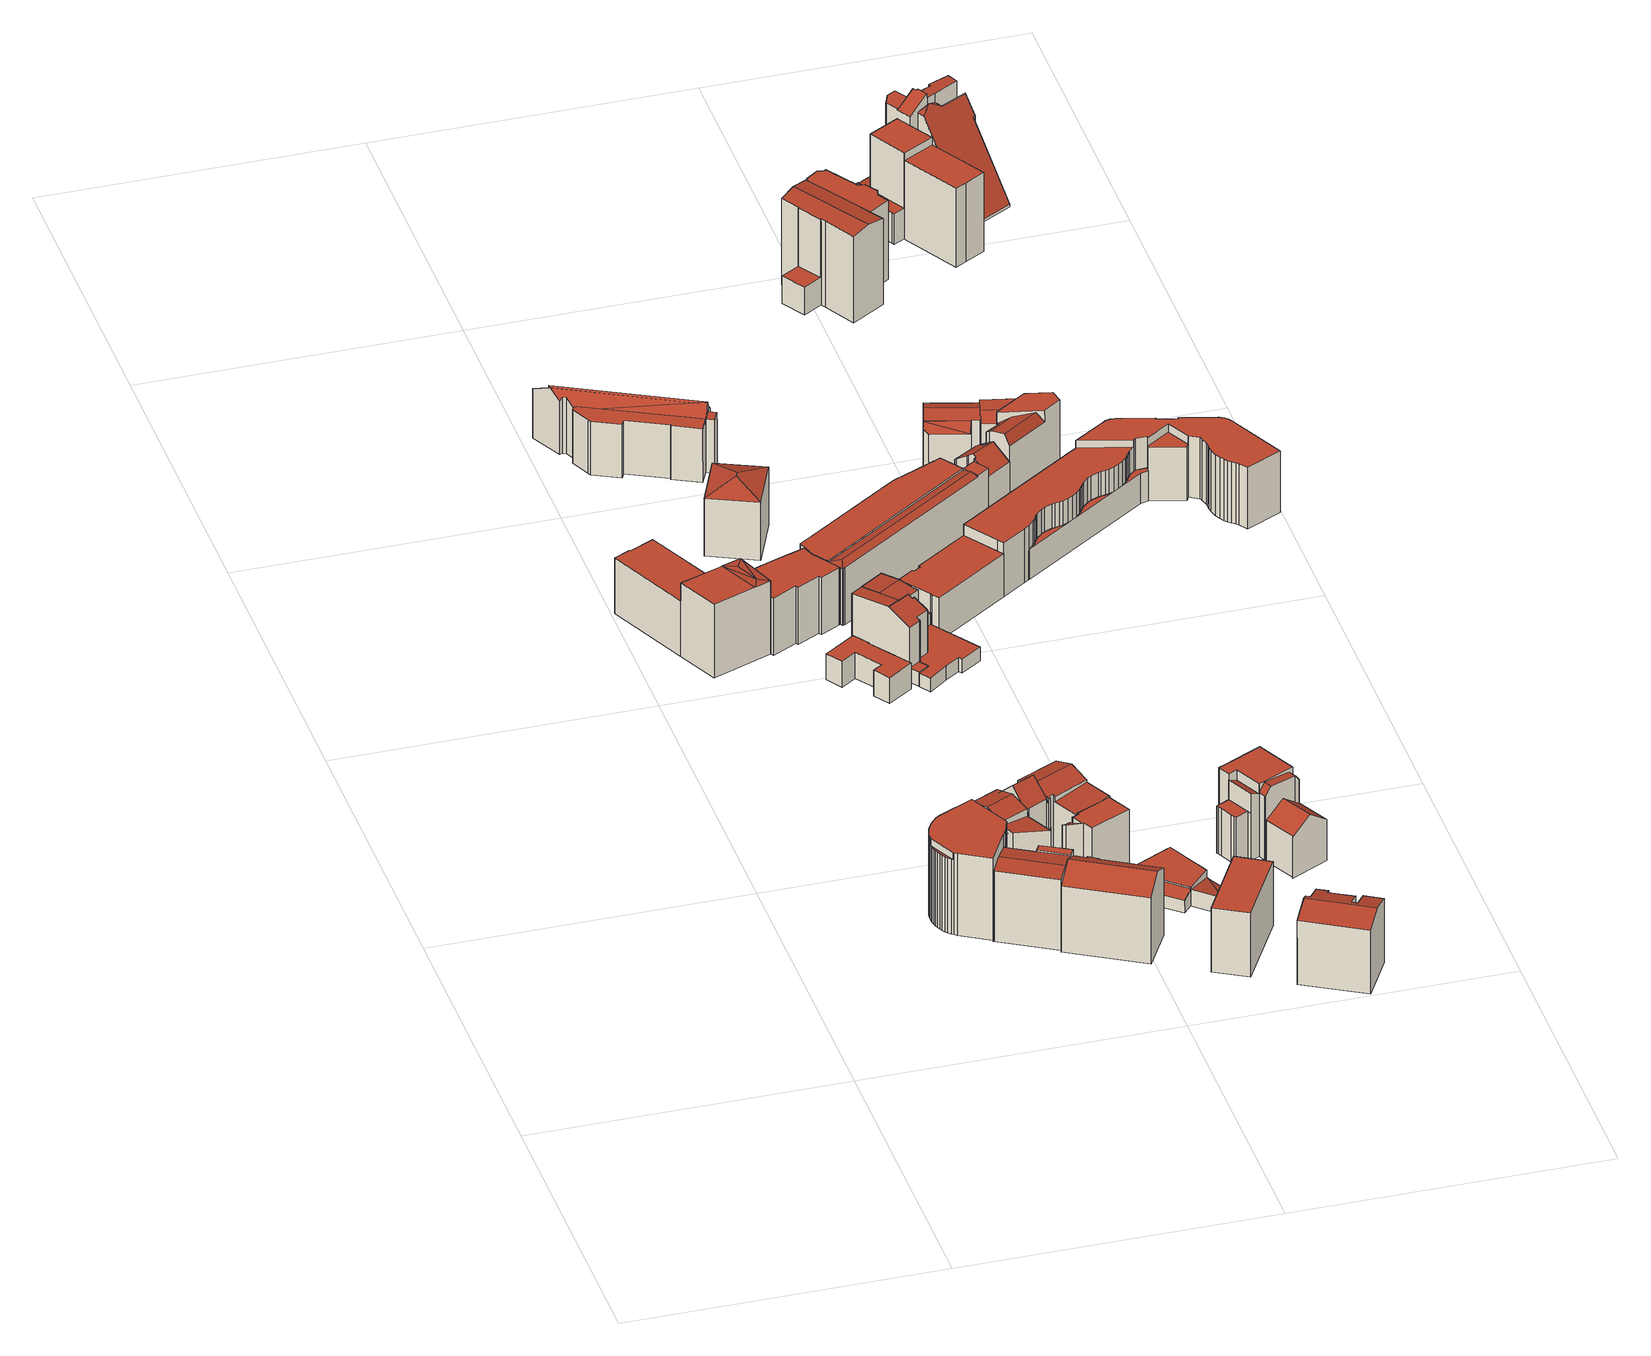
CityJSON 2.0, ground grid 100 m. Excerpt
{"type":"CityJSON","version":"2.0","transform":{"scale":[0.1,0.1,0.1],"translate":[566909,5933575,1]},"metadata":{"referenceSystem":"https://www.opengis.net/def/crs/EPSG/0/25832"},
"CityObjects":{
"building1":{"type":"Building","attributes":{"Gemeindeschluessel":"02000000","Geometrietyp2DReferenz":"3000","function":"31001_2071","roofType":"1000","measuredHeight":28.47,"storeysAboveGround":8},"geometry":[{"type":"MultiSurface","lod":"2","boundaries":[[[0,1,2,3,4,5,6,7,8,9,10,11,12,13,14,15,16,17,18,19,20,21,22,23,24]],[[25,26,27,28,29,30,31,32,33,34,35]],[[36,13,12,37]],[[37,12,11,38]],[[38,11,10,39]],[[39,10,9,40]],[[40,9,8,41]],[[41,8,7,42]],[[42,7,6,43]],[[43,6,5,44]],[[44,5,4,45]],[[45,4,3,46]],[[46,3,2,47]],[[47,2,1,48]],[[48,1,0,49]],[[50,24,23,51]],[[51,23,22,52]],[[52,22,21,53]],[[53,21,20,54]],[[54,20,19,55]],[[55,19,18,56]],[[56,18,17,57]],[[34,16,15,35]],[[58,14,13,36]],[[59,33,32,60]],[[60,32,31,61]],[[61,31,30,62]],[[62,30,29,63]],[[63,29,28,64]],[[64,28,27,65]],[[65,27,26,66]],[[66,26,25,67]],[[67,25,35,15,14,58]],[[57,17,16,34,33,59]],[[49,0,24,50]],[[49,50,51,52,53,54,55,56,57,59,60,61,62,63,64,65,66,67,58,36,37,38,39,40,41,42,43,44,45,46,47,48]]],"semantics":{"surfaces":[{"type":"RoofSurface"},{"type":"WallSurface"},{"type":"GroundSurface"}],"values":[0,0,1,1,1,1,1,1,1,1,1,1,1,1,1,1,1,1,1,1,1,1,1,1,1,1,1,1,1,1,1,1,1,1,1,2]}}]},
"building2":{"type":"Building","attributes":{"Gemeindeschluessel":"02000000","Geometrietyp2DReferenz":"3000","function":"31001_1010","roofType":"3100","measuredHeight":25.46,"storeysAboveGround":7},"geometry":[{"type":"MultiSurface","lod":"2","boundaries":[[[68,69,70,71]],[[72,73,74]],[[75,76,77,78]],[[79,80,81,82]],[[82,81,83,84]],[[84,83,85,86]],[[86,85,74,87]],[[74,71,70,72]],[[88,68,71,74]],[[89,75,78,79,82,84,86,87,90,91]],[[76,75,89,92]],[[89,91,69,68,88,93,92]],[[91,90,73,72,70,69]],[[90,87,74,73]],[[79,78,77,94,80]],[[93,88,74,85,83,81,80,94]],[[93,94,77,76,92]]],"semantics":{"surfaces":[{"type":"RoofSurface"},{"type":"WallSurface"},{"type":"GroundSurface"}],"values":[0,0,1,1,1,1,1,1,1,2,1,1,1,1,1,0,0]}}]},
"building3":{"type":"Building","attributes":{"Gemeindeschluessel":"02000000","Geometrietyp2DReferenz":"3000","function":"31001_1020","roofType":"1000","measuredHeight":25.7,"storeysAboveGround":6},"geometry":[{"type":"MultiSurface","lod":"2","boundaries":[[[95,96,97,98,99,100,101]],[[102,103,104,105,106]],[[107,108,104]],[[103,109,107,104]],[[108,110,111,104]],[[107,112,110,108]],[[113,107,109]],[[107,113,112]],[[114,101,100,115]],[[115,100,99,116]],[[116,99,98,117]],[[117,98,97,118]],[[95,106,105,96]],[[119,102,106,120]],[[121,112,113,122]],[[119,120,114,115,116,117,118,123,124,121,122]],[[124,123,105,104,111]],[[119,122,113,109,103,102]],[[121,124,111,110,112]],[[114,120,106,95,101]],[[123,118,97,96,105]]],"semantics":{"surfaces":[{"type":"RoofSurface"},{"type":"WallSurface"},{"type":"GroundSurface"}],"values":[0,0,0,0,0,0,0,0,1,1,1,1,1,1,1,2,1,1,1,1,1]}}]},
"building4":{"type":"Building","attributes":{"Gemeindeschluessel":"02000000","Geometrietyp2DReferenz":"3000","function":"51009_1610","roofType":"1000","measuredHeight":25.71},"geometry":[{"type":"MultiSurface","lod":"2","boundaries":[[[125,126,127,128]],[[129,130,131,132]],[[132,131,133,134]],[[135,136,126,125]],[[137,138,139,140]],[[141,133,131,130,139,138,127,126,136]],[[142,135,125,128,137,140,129,132,134]],[[135,142,141,136]],[[142,134,133,141]],[[129,140,139,130]],[[137,128,127,138]]],"semantics":{"surfaces":[{"type":"WallSurface"},{"type":"RoofSurface"},{"type":"GroundSurface"}],"values":[0,0,0,0,0,1,2,0,0,0,0]}}]},
"building5":{"type":"Building","attributes":{"Gemeindeschluessel":"02000000","Geometrietyp2DReferenz":"3000","function":"31001_1010","roofType":"3100","measuredHeight":26.91,"storeysAboveGround":5},"geometry":[{"type":"MultiSurface","lod":"2","boundaries":[[[143,144,145,146]],[[144,147,148,149,150,151,152,145]],[[153,143,146,154]],[[155,152,151,156]],[[156,151,150,157]],[[157,150,149,158]],[[158,149,148,159]],[[159,148,147,160]],[[160,147,144,143,153]],[[154,146,145,152,155]],[[154,155,156,157,158,159,160,153]]],"semantics":{"surfaces":[{"type":"RoofSurface"},{"type":"WallSurface"},{"type":"GroundSurface"}],"values":[0,0,1,1,1,1,1,1,1,1,2]}}]},
"building6":{"type":"Building","attributes":{"Gemeindeschluessel":"02000000","Geometrietyp2DReferenz":"3000","function":"31001_2071","roofType":"1000","measuredHeight":32.9,"storeysAboveGround":8},"geometry":[{"type":"MultiSurface","lod":"2","boundaries":[[[161,162,163,164,165]],[[166,167,168,162,161]],[[169,163,170,171,172,173]],[[174,175,176,177,171,170,168,178,179,180,181]],[[172,182,183,184,185]],[[186,187,188,189,190,191]],[[177,192,193,194,195,196,197,198,183,182]],[[199,200,201,202,203,204,205]],[[206,207,208,209,210]],[[202,211,203]],[[191,190,212,213]],[[169,164,163]],[[168,167,178]],[[214,215,216,217]],[[218,175,174,219]],[[220,181,180,221]],[[172,185,173]],[[222,187,186]],[[209,197,196,210]],[[223,195,194,224]],[[224,194,193,225]],[[176,192,177]],[[226,205,204,227]],[[228,199,205,226]],[[229,208,207]],[[230,211,202,231]],[[232,233,234,235]],[[206,236,207]],[[237,238,239,240]],[[200,241,201]],[[217,216,242,166,161,165,243]],[[221,180,179,212,190,189,244]],[[244,189,188,187,222,215,214]],[[243,165,164,169,173,185,184,245]],[[246,247,228,226,227,230,231,232,235,223,224,225,218,219,220,221,244,214,217,243,245,248,237,240]],[[237,248,198,197,209,208,229,238]],[[223,235,234,236,206,210,196,195]],[[249,247,246,250]],[[250,246,240,239]],[[228,247,249,200,199]],[[232,231,202,201,241,233]],[[230,227,204,203,211]],[[248,245,184,183,198]],[[220,219,174,181]],[[218,225,193,192,176,175]],[[162,168,170,163]],[[177,182,172,171]],[[186,191,213,251]],[[242,251,213,212,179,178,167,166]],[[250,239,238,229,207,236,234,233,241,200,249]],[[186,251,242,216,215,222]]],"semantics":{"surfaces":[{"type":"RoofSurface"},{"type":"WallSurface"},{"type":"GroundSurface"}],"values":[0,0,0,0,0,0,0,0,0,0,0,1,1,1,1,1,1,1,1,1,1,1,1,1,1,1,1,1,1,1,1,1,1,1,2,1,1,1,1,1,1,1,1,1,1,1,1,1,1,0,0]}}]},
"building7":{"type":"Building","attributes":{"Gemeindeschluessel":"02000000","Geometrietyp2DReferenz":"3000","function":"31001_1010","roofType":"1000","measuredHeight":19.89,"storeysAboveGround":5},"geometry":[{"type":"MultiSurface","lod":"2","boundaries":[[[252,253,254,255]],[[255,254,256,257]],[[257,256,258,259]],[[260,261,262,263]],[[263,262,264,265]],[[265,264,266,267]],[[267,266,268,269]],[[269,268,270,271]],[[271,270,272,122]],[[124,273,274,275]],[[121,276,273,124]],[[277,278,279,280]],[[280,279,281,282]],[[272,270,268,266,264,262,261,281,279,278,258,256,254,253,274,273,276]],[[260,263,265,267,269,271,122,121,124,275,252,255,257,259,277,280,282]],[[121,122,272,276]],[[260,282,281,261]],[[277,259,258,278]],[[252,275,274,253]]],"semantics":{"surfaces":[{"type":"WallSurface"},{"type":"RoofSurface"},{"type":"GroundSurface"}],"values":[0,0,0,0,0,0,0,0,0,0,0,0,0,1,2,0,0,0,0]}}]},
"building8":{"type":"Building","attributes":{"Gemeindeschluessel":"02000000","Geometrietyp2DReferenz":"3000","function":"31001_3050","roofType":"1000","measuredHeight":9,"storeysAboveGround":1},"geometry":[{"type":"MultiSurface","lod":"2","boundaries":[[[283,284,285,286,287,288,289,290,291,292,293,294]],[[295,296,297,298,299,300,301,302,303,304,305,306]],[[306,305,284,283]],[[305,304,285,284]],[[304,303,286,285]],[[303,302,287,286]],[[302,301,288,287]],[[301,300,289,288]],[[300,299,290,289]],[[299,298,291,290]],[[298,297,292,291]],[[297,296,293,292]],[[296,295,294,293]],[[295,306,283,294]]],"semantics":{"surfaces":[{"type":"GroundSurface"},{"type":"RoofSurface"},{"type":"WallSurface"}],"values":[0,1,2,2,2,2,2,2,2,2,2,2,2,2]}}]},
"building9":{"type":"Building","attributes":{"Gemeindeschluessel":"02000000","Geometrietyp2DReferenz":"3000","function":"31001_2010","roofType":"2100","measuredHeight":21.81,"storeysAboveGround":3},"geometry":[{"type":"MultiSurface","lod":"2","boundaries":[[[307,308,309,310,311,312,313,314,315,316,317,318,319,320,321]],[[322,323,324,325,326,327]],[[328,329,330,331,332,333,334,335,336,337,338]],[[339,340,341,342,343]],[[344,345,346,347]],[[348,321,320,349]],[[349,320,319,350]],[[350,319,318,351]],[[351,318,317,352]],[[352,317,316,353]],[[353,316,315,354]],[[354,315,314,355]],[[355,314,313,356]],[[356,313,312,357]],[[357,312,311,358]],[[358,311,310,359]],[[307,327,326,308]],[[360,324,323,361]],[[361,323,322,362]],[[363,338,337,364]],[[365,336,335,366]],[[367,334,333,368]],[[368,333,332,369]],[[369,332,331,370]],[[370,331,330,371]],[[371,330,329,372]],[[372,329,328,373]],[[373,328,338,363]],[[374,343,342]],[[347,341,340,344]],[[375,376,367,368,369,370,371,372,373,363,364,377,360,361,362,348,349,350,351,352,353,354,355,356,357,358,359,378]],[[325,324,360,377,379]],[[375,378,345,344,340,339]],[[376,375,339,343,374,380]],[[367,376,380,366,335,334]],[[377,364,337,336,365,379]],[[348,362,322,327,307,321]],[[342,341,347,346,309,308,326]],[[378,359,310,309,346,345]],[[325,379,365,366,380,374,342,326]]],"semantics":{"surfaces":[{"type":"RoofSurface"},{"type":"WallSurface"},{"type":"GroundSurface"}],"values":[0,0,0,0,0,1,1,1,1,1,1,1,1,1,1,1,1,1,1,1,1,1,1,1,1,1,1,1,1,1,2,1,1,1,1,1,1,1,1,0]}}]},
"building10":{"type":"Building","attributes":{"Gemeindeschluessel":"02000000","Geometrietyp2DReferenz":"3000","function":"31001_1010","roofType":"3200","measuredHeight":23.12,"storeysAboveGround":4},"geometry":[{"type":"MultiSurface","lod":"2","boundaries":[[[381,382,383,384]],[[385,381,384]],[[382,386,383]],[[385,386,382,381]],[[387,384,383,388]],[[389,385,384,387]],[[388,383,386,390]],[[390,386,385,389]],[[389,387,388,390]]],"semantics":{"surfaces":[{"type":"RoofSurface"},{"type":"WallSurface"},{"type":"GroundSurface"}],"values":[0,0,0,0,1,1,1,1,2]}}]},
"building11":{"type":"Building","attributes":{"Gemeindeschluessel":"02000000","Geometrietyp2DReferenz":"3000","function":"31001_1010","roofType":"3100","measuredHeight":22.89,"storeysAboveGround":5},"geometry":[{"type":"MultiSurface","lod":"2","boundaries":[[[391,392,393,394,395]],[[395,394,396,397]],[[396,394,393,398]],[[399,400,401,402]],[[403,404,405,406]],[[397,396,407,408]],[[409,410,411,412]],[[412,411,413,414]],[[414,413,415,416]],[[416,415,417,418]],[[418,417,419,420]],[[421,422,423,424]],[[425,426,427,403,406,421,424,428,409,412,414,416,418,420]],[[404,403,427,392,391,429]],[[427,426,430,402,401,398,393,392]],[[430,426,425,431]],[[421,406,405,432,422]],[[425,420,419,400,399,431]],[[409,428,433,408,407,410]],[[433,428,424,423]],[[391,395,434,429]],[[430,431,399,402]],[[401,400,419,417,415,413,411,410,407,396,398]],[[434,395,397,408,433,423,422,432]],[[434,432,405,404,429]]],"semantics":{"surfaces":[{"type":"RoofSurface"},{"type":"WallSurface"},{"type":"GroundSurface"}],"values":[0,1,1,1,1,1,1,1,1,1,1,1,2,1,1,1,1,1,1,1,1,0,0,0,0]}}]},
"building12":{"type":"Building","attributes":{"Gemeindeschluessel":"02000000","Geometrietyp2DReferenz":"3000","function":"31001_1010","roofType":"1000","measuredHeight":22.3,"storeysAboveGround":5},"geometry":[{"type":"MultiSurface","lod":"2","boundaries":[[[435,436,437,438]],[[439,440,436,435]],[[440,439,441,442]],[[442,441,438,437]],[[438,441,439,435]],[[442,437,436,440]]],"semantics":{"surfaces":[{"type":"WallSurface"},{"type":"GroundSurface"},{"type":"RoofSurface"}],"values":[0,0,0,0,1,2]}}]},
"building13":{"type":"Building","attributes":{"Gemeindeschluessel":"02000000","Geometrietyp2DReferenz":"3000","function":"31001_2010","roofType":"1000","measuredHeight":6.5,"storeysAboveGround":1},"geometry":[{"type":"MultiSurface","lod":"2","boundaries":[[[443,444,445,446,447,448,449,450,451,452]],[[453,454,455,456,457]],[[458,459,460,461]],[[462,452,451,463]],[[463,451,450,464]],[[464,450,449,465]],[[465,449,448,466]],[[460,447,446,461]],[[456,444,443,457]],[[467,455,454,468]],[[468,454,453,469]],[[470,471,467,468,469,462,463,464,465,466,472,473]],[[472,466,448,447,460,459,474]],[[471,470,475,458,461,446,445]],[[475,470,473,476]],[[476,473,472,474]],[[462,469,453,457,443,452]],[[467,471,445,444,456,455]],[[476,474,459,458,475]]],"semantics":{"surfaces":[{"type":"RoofSurface"},{"type":"WallSurface"},{"type":"GroundSurface"}],"values":[0,0,0,1,1,1,1,1,1,1,1,2,1,1,1,1,1,1,0]}}]},
"building14":{"type":"Building","attributes":{"Gemeindeschluessel":"02000000","Geometrietyp2DReferenz":"3000","function":"31001_1120","roofType":"1000","measuredHeight":8.37,"storeysAboveGround":2},"geometry":[{"type":"MultiSurface","lod":"2","boundaries":[[[477,478,479,480]],[[481,482,483,484]],[[481,480,479,482]],[[482,479,478,483]],[[483,478,477,484]],[[484,477,480,481]]],"semantics":{"surfaces":[{"type":"RoofSurface"},{"type":"GroundSurface"},{"type":"WallSurface"}],"values":[0,1,2,2,2,2]}}]},
"building15":{"type":"Building","attributes":{"Gemeindeschluessel":"02000000","Geometrietyp2DReferenz":"3000","function":"31001_2140","roofType":"1000","measuredHeight":4.77,"storeysAboveGround":1},"geometry":[{"type":"MultiSurface","lod":"2","boundaries":[[[485,486,487,488]],[[488,487,489,490]],[[490,489,491,492]],[[492,491,493,494]],[[495,496,497,498]],[[498,497,486,485]],[[499,500,501,502]],[[502,501,503,504]],[[504,503,505,506]],[[507,508,509,510]],[[510,509,511,512]],[[508,507,494,493]],[[513,514,515,499,502,504,506,516,495,498,485,488,490,492,494,507,510,512]],[[517,518,511,509,508,493,491,489,487,486,497,496,519,505,503,501,500,520]],[[511,518,513,512]],[[520,500,499,515]],[[505,519,516,506]],[[519,496,495,516]],[[517,520,515,514]],[[518,517,514,513]]],"semantics":{"surfaces":[{"type":"WallSurface"},{"type":"GroundSurface"},{"type":"RoofSurface"}],"values":[0,0,0,0,0,0,0,0,0,0,0,0,1,2,0,0,0,0,0,0]}}]},
"building16":{"type":"Building","attributes":{"Gemeindeschluessel":"02000000","Geometrietyp2DReferenz":"3000","function":"31001_1120","roofType":"3100","measuredHeight":24.47,"storeysAboveGround":6},"geometry":[{"type":"MultiSurface","lod":"2","boundaries":[[[521,522,523,524]],[[524,523,525,526]],[[526,525,527,528]],[[528,527,529,530]],[[531,532,533,534]],[[534,533,535,536]],[[536,535,537,538]],[[538,537,539,540]],[[541,542,521,524,526,528,530,531,534,536,538,540]],[[543,544,541,540,539]],[[532,531,530,529]],[[545,542,541,544]],[[521,542,545,546,522]],[[543,539,537,535,533,532,529,527,525,523,522,546]],[[543,546,545,544]]],"semantics":{"surfaces":[{"type":"WallSurface"},{"type":"GroundSurface"},{"type":"RoofSurface"}],"values":[0,0,0,0,0,0,0,0,1,0,0,0,0,2,2]}}]},
"building17":{"type":"Building","attributes":{"Gemeindeschluessel":"02000000","Geometrietyp2DReferenz":"3000","function":"31001_1020","roofType":"1000","measuredHeight":20.37,"storeysAboveGround":6},"geometry":[{"type":"MultiSurface","lod":"2","boundaries":[[[547,548,549,550,551,552,553]],[[554,555,556,557,558,559,560,561]],[[562,563,564,555,554]],[[565,566,556,555,564,567,568]],[[566,569,570,571,572,557]],[[573,553,552,574]],[[574,552,551,575]],[[560,550,549,561]],[[576,548,547,577]],[[577,547,553,573]],[[578,564,563,579]],[[579,563,562,580]],[[581,568,567,582]],[[582,567,564,578]],[[583,571,570,584]],[[565,569,566]],[[557,572,558]],[[581,582,578,579,580,576,577,573,574,575,585,583,584]],[[576,580,562,554,561,549,548]],[[581,584,570,569,565,568]],[[566,557,556]],[[583,585,559,558,572,571]],[[585,575,551,550,560,559]]],"semantics":{"surfaces":[{"type":"RoofSurface"},{"type":"WallSurface"},{"type":"GroundSurface"}],"values":[0,0,0,0,0,1,1,1,1,1,1,1,1,1,1,1,1,2,1,1,1,1,1]}}]},
"building18":{"type":"Building","attributes":{"Gemeindeschluessel":"02000000","Geometrietyp2DReferenz":"3000","function":"31001_1010","roofType":"1000","measuredHeight":14.85,"storeysAboveGround":4},"geometry":[{"type":"MultiSurface","lod":"2","boundaries":[[[586,587,588,589,590,591,592,593,594,595,596]],[[482,597,598,599,600,601,602,603,604,605,483]],[[482,596,595,597]],[[597,595,594,598]],[[598,594,593,599]],[[599,593,592,600]],[[600,592,591,601]],[[601,591,590,602]],[[602,590,589,603]],[[603,589,588,604]],[[604,588,587,605]],[[605,587,586,483]],[[483,586,596,482]]],"semantics":{"surfaces":[{"type":"RoofSurface"},{"type":"GroundSurface"},{"type":"WallSurface"}],"values":[0,1,2,2,2,2,2,2,2,2,2,2,2]}}]},
"building19":{"type":"Building","attributes":{"Gemeindeschluessel":"02000000","Geometrietyp2DReferenz":"3000","function":"31001_1010","roofType":"1000","measuredHeight":25.34,"storeysAboveGround":8},"geometry":[{"type":"MultiSurface","lod":"2","boundaries":[[[606,607,608,609,610,611,612,613,614]],[[615,616,617,618,619]],[[620,621,622,623,624]],[[622,625,626,627,623]],[[626,628,629,630,627]],[[631,612,611,632]],[[632,611,610,633]],[[633,610,609,634]],[[634,609,608,635]],[[635,608,607,636]],[[636,607,606,637]],[[637,606,614,638]],[[639,640,641,642]],[[617,643,644,618]],[[612,615,619,613]],[[616,645,643,617]],[[646,621,620,647]],[[648,629,628,649]],[[650,646,647,651,631,632,633,634,635,636,637,638,652,639,642,653,648,649]],[[654,653,642,641]],[[655,630,629,648,653,654]],[[655,654,641,640,644,643,645,656]],[[631,651,656,645,616,615,612]],[[655,656,624,623,627,630]],[[650,649,628,626,625]],[[646,650,625,622,621]],[[651,647,620,624,656]],[[639,652,618,644,640]],[[652,638,614,613,619,618]]],"semantics":{"surfaces":[{"type":"RoofSurface"},{"type":"WallSurface"},{"type":"GroundSurface"}],"values":[0,0,0,0,0,1,1,1,1,1,1,1,1,1,1,1,1,1,2,1,1,0,1,1,1,1,1,1,1]}}]},
"building20":{"type":"Building","attributes":{"Gemeindeschluessel":"02000000","Geometrietyp2DReferenz":"3000","function":"31001_1010","roofType":"3100","measuredHeight":18.95,"storeysAboveGround":4},"geometry":[{"type":"MultiSurface","lod":"2","boundaries":[[[657,658,659,660,661,662]],[[663,659,658,664]],[[664,658,657,665]],[[666,667,668,663,664,665,669]],[[670,666,669,662,661]],[[671,668,667,672]],[[669,665,657,662]],[[672,667,666,670]],[[663,668,671,660,659]],[[672,670,661,660,671]]],"semantics":{"surfaces":[{"type":"RoofSurface"},{"type":"WallSurface"},{"type":"GroundSurface"}],"values":[0,1,1,2,1,1,1,1,1,0]}}]},
"building21":{"type":"Building","attributes":{"Gemeindeschluessel":"02000000","Geometrietyp2DReferenz":"3000","function":"31001_1010","roofType":"3100","measuredHeight":21.61,"storeysAboveGround":4},"geometry":[{"type":"MultiSurface","lod":"2","boundaries":[[[673,674,675,676,677,678,679,680,681,682,683]],[[684,683,682,685]],[[685,682,681,686]],[[686,681,680,687]],[[687,680,679,688]],[[688,679,678,689]],[[690,675,674,691]],[[691,674,673,692]],[[692,673,683,684]],[[693,694,695,696]],[[697,693,696,690,691,692,684,685,686,687,688,689,698]],[[694,693,697,699]],[[699,697,698,700]],[[690,696,695,676,675]],[[698,689,678,677,700]],[[699,700,677,676,695,694]]],"semantics":{"surfaces":[{"type":"RoofSurface"},{"type":"WallSurface"},{"type":"GroundSurface"}],"values":[0,1,1,1,1,1,1,1,1,1,2,1,1,1,1,0]}}]},
"building22":{"type":"Building","attributes":{"Gemeindeschluessel":"02000000","Geometrietyp2DReferenz":"3000","function":"31001_1120","roofType":"3100","measuredHeight":24.73,"storeysAboveGround":6},"geometry":[{"type":"MultiSurface","lod":"2","boundaries":[[[701,702,703,704]],[[702,705,706,703]],[[707,708,709]],[[710,701,704,711]],[[708,706,705,709]],[[712,713,714,715]],[[715,714,716,717]],[[711,704,703,718,719,720,721]],[[712,715,717,722,710,711,721,723]],[[710,722,707,709,705,702,701]],[[722,717,716,708,707]],[[712,723,724,725,713]],[[724,723,721,720]],[[718,703,706,708,716]],[[725,724,720,719]],[[725,719,718,716,714,713]]],"semantics":{"surfaces":[{"type":"RoofSurface"},{"type":"WallSurface"},{"type":"GroundSurface"}],"values":[0,0,0,1,1,1,1,1,2,1,1,1,1,1,0,0]}}]},
"building23":{"type":"Building","attributes":{"Gemeindeschluessel":"02000000","Geometrietyp2DReferenz":"3000","function":"31001_1010","roofType":"1000","measuredHeight":26.37,"storeysAboveGround":6},"geometry":[{"type":"MultiSurface","lod":"2","boundaries":[[[726,727,728,729,730,731]],[[732,733,734,735,736]],[[734,737,738,735]],[[739,740,728,727]],[[737,741,742,743,738]],[[744,745,740,739]],[[746,747,748,749,750,751]],[[752,731,730,753]],[[754,726,731,752]],[[755,732,736,756]],[[757,743,742,758]],[[759,748,747,760]],[[761,754,752,753,755,756,757,758,759,760]],[[755,753,730,729,751,750,733,732]],[[754,761,744,739,727,726]],[[757,756,736,735,738,743]],[[750,749,741,737,734,733]],[[746,751,729,728,740,745]],[[761,760,747,746,745,744]],[[759,758,742,741,749,748]]],"semantics":{"surfaces":[{"type":"RoofSurface"},{"type":"WallSurface"},{"type":"GroundSurface"}],"values":[0,0,0,0,0,0,0,1,1,1,1,1,2,1,1,1,1,1,1,1]}}]},
"building24":{"type":"Building","attributes":{"Gemeindeschluessel":"02000000","Geometrietyp2DReferenz":"3000","function":"31001_1010","roofType":"1000","measuredHeight":10.36},"geometry":[{"type":"MultiSurface","lod":"2","boundaries":[[[762,763,764,765]],[[765,764,766,767]],[[767,766,768,769]],[[769,768,770,771]],[[771,770,772,773]],[[774,775,776,777]],[[777,776,778,779]],[[779,778,780,781]],[[781,780,782,783]],[[783,782,784,785]],[[785,784,786,787]],[[787,786,788,789]],[[789,788,790,791]],[[791,790,792,793]],[[793,792,794,795]],[[796,797,798,799]],[[799,798,800,801]],[[801,800,802,803]],[[803,802,804,805]],[[805,804,806,807]],[[807,806,808,809]],[[809,808,810,811]],[[811,810,812,813]],[[813,812,814,815]],[[815,814,816,817]],[[817,816,818,819]],[[819,818,820,821]],[[821,820,822,823]],[[823,822,824,825]],[[825,824,826,827]],[[827,826,828,829]],[[829,828,830,831]],[[831,830,832,833]],[[832,830,828,826,824,822,820,818,816,814,812,810,808,806,804,802,800,798,797,772,770,768,766,764,763,794,792,790,788,786,784,782,780,778,776,775]],[[774,777,779,781,783,785,787,789,791,793,795,762,765,767,769,771,773,796,799,801,803,805,807,809,811,813,815,817,819,821,823,825,827,829,831,833]],[[774,833,832,775]],[[796,773,772,797]],[[762,795,794,763]]],"semantics":{"surfaces":[{"type":"WallSurface"},{"type":"RoofSurface"},{"type":"GroundSurface"}],"values":[0,0,0,0,0,0,0,0,0,0,0,0,0,0,0,0,0,0,0,0,0,0,0,0,0,0,0,0,0,0,0,0,0,1,2,0,0,0]}}]},
"building25":{"type":"Building","attributes":{"Gemeindeschluessel":"02000000","Geometrietyp2DReferenz":"3000","function":"31001_3060","roofType":"3100","measuredHeight":31.05,"storeysAboveGround":7},"geometry":[{"type":"MultiSurface","lod":"2","boundaries":[[[834,835,836,837]],[[838,839,840,841]],[[842,843,844,845]],[[846,840,839,847,848,849,836,835,850]],[[851,838,841,852,853,834,837,854,855,842,845]],[[856,857,858,859]],[[860,861,849,848,844,843]],[[856,859,853,852]],[[851,845,844,848,847]],[[860,843,842,855]],[[838,851,847,839]],[[861,860,855,854]],[[852,841,840,846,857,856]],[[834,853,859,858,850,835]],[[858,857,846,850]],[[854,837,836,849,861]]],"semantics":{"surfaces":[{"type":"WallSurface"},{"type":"RoofSurface"},{"type":"GroundSurface"}],"values":[0,0,0,1,2,1,1,0,0,0,0,0,0,0,0,0]}}]},
"building26":{"type":"Building","attributes":{"Gemeindeschluessel":"02000000","Geometrietyp2DReferenz":"3000","function":"31001_1110","roofType":"1000","measuredHeight":21.29,"storeysAboveGround":7},"geometry":[{"type":"MultiSurface","lod":"2","boundaries":[[[862,863,864,865]],[[823,866,867,821]],[[821,867,868,819]],[[819,868,869,817]],[[817,869,870,815]],[[815,870,871,813]],[[813,871,872,811]],[[811,872,873,809]],[[809,873,874,807]],[[807,874,875,805]],[[805,875,876,803]],[[803,876,877,801]],[[801,877,878,799]],[[799,878,879,796]],[[796,879,880,773]],[[773,880,881,771]],[[771,881,882,769]],[[769,882,883,767]],[[767,883,884,765]],[[765,884,885,762]],[[762,885,886,795]],[[795,886,887,793]],[[793,887,888,791]],[[791,888,889,789]],[[789,889,890,787]],[[787,890,891,785]],[[785,891,892,783]],[[783,892,893,781]],[[781,893,894,779]],[[779,894,895,777]],[[896,897,863,862]],[[898,899,900,901]],[[901,900,902,903]],[[903,902,904,905]],[[829,906,907,827]],[[827,907,908,825]],[[909,910,911,912]],[[913,914,915,916]],[[917,918,919,920]],[[920,919,921,922]],[[922,921,923,924]],[[924,923,925,926]],[[926,925,927,928]],[[929,930,931,932]],[[932,931,933,934]],[[935,936,937,938]],[[939,940,941,942]],[[942,941,943,944]],[[944,943,945,946]],[[946,945,947,948]],[[948,947,949,950]],[[951,952,953,954]],[[954,953,955,956]],[[956,955,957,958]],[[774,959,960,961]],[[961,960,962,963]],[[964,965,966,967]],[[967,966,968,969]],[[937,936,933,931,930,957,955,953,952,968,966,965,949,947,945,943,941,940,927,925,923,921,919,918,915,914,904,902,900,899,911,910,908,907,906,970]],[[964,967,969,951,954,956,958,929,932,934,971,831,829,827,825,823,821,819,817,815,813,811,809,807,805,803,801,799,796,773,771,769,767,765,762,795,793,791,789,787,785,783,781,779,777,774,961,963,896,862,865,898,901,903,905,913,916,917,920,922,924,926,928,939,942,944,946,948,950]],[[912,911,899,898,865,864]],[[917,916,915,918]],[[939,928,927,940]],[[951,969,968,952]],[[964,950,949,965]],[[929,958,957,930]],[[971,934,933,936,935,972]],[[973,831,971,972]],[[829,831,973,974,970,906]],[[938,937,970,974]],[[913,905,904,914]],[[897,896,963,962]],[[959,774,777,895]],[[823,825,908,910,909,866]],[[938,974,973,972,935]],[[959,895,894,893,892,891,890,889,888,887,886,885,884,883,882,881,880,879,878,877,876,875,874,873,872,871,870,869,868,867,866,909,912,864,863,897,962,960]]],"semantics":{"surfaces":[{"type":"WallSurface"},{"type":"RoofSurface"},{"type":"GroundSurface"}],"values":[0,0,0,0,0,0,0,0,0,0,0,0,0,0,0,0,0,0,0,0,0,0,0,0,0,0,0,0,0,0,0,0,0,0,0,0,0,0,0,0,0,0,0,0,0,0,0,0,0,0,0,0,0,0,0,0,0,0,1,2,0,0,0,0,0,0,0,0,0,0,0,0,0,0,1,1]}}]},
"building27":{"type":"Building","attributes":{"Gemeindeschluessel":"02000000","Geometrietyp2DReferenz":"3000","function":"31001_3060","roofType":"1000","measuredHeight":27.5,"storeysAboveGround":9},"geometry":[{"type":"MultiSurface","lod":"2","boundaries":[[[975,976,977,978]],[[978,977,979,980]],[[981,982,983,984]],[[984,983,985,986]],[[986,985,987,988]],[[988,987,989,990]],[[990,989,991,992]],[[992,991,993,994]],[[994,993,995,996]],[[996,995,997,998]],[[998,997,976,975]],[[982,981,999,1000]],[[1000,999,980,979]],[[980,999,981,984,986,988,990,992,994,996,998,975,978]],[[1000,979,977,976,997,995,993,991,989,987,985,983,982]]],"semantics":{"surfaces":[{"type":"WallSurface"},{"type":"GroundSurface"},{"type":"RoofSurface"}],"values":[0,0,0,0,0,0,0,0,0,0,0,0,0,1,2]}}]},
"building28":{"type":"Building","attributes":{"Gemeindeschluessel":"02000000","Geometrietyp2DReferenz":"3000","function":"31001_2010","roofType":"1000","measuredHeight":37.59,"storeysAboveGround":8},"geometry":[{"type":"MultiSurface","lod":"2","boundaries":[[[1001,1002,1003,1004,1005,1006]],[[1007,1008,1009,1010,1011]],[[1012,1013,1014,1015,1016,1017,1018]],[[1019,1020,1021,1022,1023,1013,1024]],[[1025,1026,1027,1028,1029,1030,1031,1032]],[[1006,1033,1001]],[[1002,1034,1035,1003]],[[1010,1036,1037,1011]],[[1038,1009,1008,1039]],[[1039,1008,1007,1040]],[[1041,1017,1016,1042]],[[1042,1016,1015,1043]],[[1013,1012,1024]],[[1013,1023,1014]],[[1032,1021,1020,1025]],[[1044,1031,1030,1045]],[[1045,1030,1029,1046]],[[1046,1029,1028,1047]],[[1047,1028,1027,1048]],[[1048,1027,1026,1049]],[[1050,1051,1052,1001,1033,1053]],[[1054,1050,1053,1055]],[[1036,1010,1009,1038,1056,1057]],[[1056,1038,1039,1040,1058,1059,1054,1055,1060,1041,1042,1043,1061,1044,1045,1046,1047,1048,1049]],[[1034,1002,1001,1052,1062]],[[1059,1058,1062,1052,1051]],[[1056,1049,1026,1025,1020,1019,1063,1057]],[[1058,1040,1007,1011,1037,1062]],[[1044,1061,1022,1021,1032,1031]],[[1003,1035,1063,1019,1024,1012,1018,1004]],[[1061,1043,1015,1014,1023,1022]],[[1054,1059,1051,1050]],[[1041,1060,1005,1004,1018,1017]],[[1060,1055,1053,1033,1006,1005]],[[1034,1062,1037,1036,1057,1063,1035]]],"semantics":{"surfaces":[{"type":"RoofSurface"},{"type":"WallSurface"},{"type":"GroundSurface"}],"values":[0,0,0,0,0,1,1,1,1,1,1,1,1,1,1,1,1,1,1,1,0,1,1,2,1,1,1,1,1,1,1,1,1,1,0]}}]},
"building29":{"type":"Building","attributes":{"Gemeindeschluessel":"02000000","Geometrietyp2DReferenz":"3000","function":"51009_1610","roofType":"3500","measuredHeight":32.29},"geometry":[{"type":"MultiSurface","lod":"2","boundaries":[[[1064,1065,1066,1067]],[[1065,1068,1066]],[[1069,1070,1071,1072]],[[1072,1071,1073,1074]],[[1074,1073,1075,1076]],[[1076,1075,1077,1078]],[[1078,1077,1079,1080]],[[1081,1082,1069,1072,1074,1076,1078,1080]],[[1083,1082,1081,1067,1066,1068]],[[1064,1067,1081,1080,1079]],[[1069,1082,1083,1070]],[[1070,1083,1068,1065]],[[1065,1064,1079,1077,1075,1073,1071,1070]]],"semantics":{"surfaces":[{"type":"RoofSurface"},{"type":"WallSurface"},{"type":"GroundSurface"}],"values":[0,0,1,1,1,1,1,2,1,1,1,0,0]}}]}
},
"vertices":[
[607,870,305],[498,817,305],[489,812,305],[481,806,305],[474,799,305],[467,792,305],[461,784,305],[455,775,305],[450,766,305],[446,757,305],[443,748,305],[440,738,305],[439,728,305],[438,718,305],[438,708,305],[438,707,305],[478,624,305],[482,621,305],[490,615,305],[582,561,305],[643,668,305],[644,669,305],[657,692,305],[663,707,305],[673,733,305],[439,698,281],[441,688,281],[443,678,281],[446,669,281],[451,660,281],[455,651,281],[461,642,281],[467,635,281],[474,627,281],[478,624,281],[438,707,281],[438,718,20],[439,728,20],[440,738,20],[443,748,20],[446,757,20],[450,766,20],[455,775,20],[461,784,20],[467,792,20],[474,799,20],[481,806,20],[489,812,20],[498,817,20],[607,870,20],[673,733,20],[663,707,20],[657,692,20],[644,669,20],[643,668,20],[582,561,20],[490,615,20],[482,621,20],[438,708,20],[474,627,20],[467,635,20],[461,642,20],[455,651,20],[451,660,20],[446,669,20],[443,678,20],[441,688,20],[439,698,20],
[818,569,268],[831,592,268],[742,642,268],[729,620,268],[742,642,263],[741,643,263],[729,620,263],[584,560,17],[584,560,263],[582,561,263],[582,561,17],[643,668,17],[643,668,263],[644,669,263],[644,669,17],[646,668,263],[646,668,17],[659,660,263],[659,660,17],[729,620,17],[818,569,263],[756,461,17],[741,643,17],[831,592,17],[756,461,263],[786,515,272],[613,615,272],
[130,2219,206],[267,2269,206],[142,2542,206],[141,2543,206],[62,2506,206],[61,2509,206],[9,2484,206],[191,2087,268],[328,2138,268],[268,2269,268],[267,2269,268],[130,2219,268],[343,2175,270],[311,2253,270],[329,2138,268],[331,2292,268],[331,2293,268],[331,2291,268],[381,2157,268],[9,2484,13],[61,2509,13],[62,2506,13],[141,2543,13],[142,2542,13],[191,2087,13],[130,2219,13],[331,2291,13],[381,2157,13],[267,2269,13],[331,2293,13],
[661,758,23],[661,758,280],[740,795,271],[740,795,23],[759,805,23],[759,805,268],[749,800,269],[749,800,23],[796,703,269],[796,703,23],[673,733,23],[673,733,280],[737,800,23],[737,800,271],[757,810,268],[757,810,23],[682,707,280],[682,707,23],
[987,328,242],[1028,399,281],[796,532,281],[756,461,242],[1063,458,248],[894,555,248],[900,566,242],[872,583,242],[865,572,248],[831,592,248],[987,328,12],[756,461,12],[831,592,12],[865,572,12],[872,583,12],[900,566,12],[894,555,12],[1063,458,12],
[636,810,312],[725,853,312],[706,893,300],[697,913,294],[607,870,294],[664,751,294],[752,793,294],[743,813,300],[697,913,279],[725,853,342],[797,887,342],[777,930,297],[768,947,279],[821,834,286],[824,827,279],[826,828,279],[818,845,297],[752,793,279],[753,793,279],[749,800,286],[759,805,286],[797,887,313],[931,951,313],[902,1010,291],[768,947,290],[793,705,267],[794,703,277],[795,703,279],[796,703,279],[794,707,257],[792,707,257],[826,828,291],[832,831,291],[831,838,293],[845,845,293],[848,838,290],[959,892,290],[956,898,293],[842,701,279],[889,699,279],[870,738,259],[866,741,258],[855,735,261],[854,728,265],[834,718,271],[890,753,271],[969,790,279],[1002,805,283],[959,892,283],[848,838,271],[855,736,260],[753,793,257],[752,793,257],[682,707,13],[682,707,267],[673,733,267],[673,733,13],[824,827,13],[821,834,13],[759,805,13],[749,800,13],[794,703,267],[845,845,13],[831,838,13],[832,831,13],[834,718,13],[854,728,13],[842,701,13],[1002,805,279],[855,736,13],[866,741,13],[872,737,13],[872,737,279],[893,747,279],[893,747,13],[890,753,279],[1005,798,13],[1005,798,279],[1039,730,279],[1039,730,13],[870,738,279],[664,751,267],[607,870,13],[796,703,13],[902,1010,13],[908,668,13],[893,699,13],[956,898,13],[893,699,279],[908,668,279],[752,793,267],
[498,2354,13],[498,2354,212],[541,2370,212],[541,2370,13],[545,2371,212],[545,2371,13],[559,2331,212],[559,2331,13],[551,2211,13],[551,2211,212],[545,2220,212],[545,2220,13],[472,2181,212],[472,2181,13],[467,2190,212],[467,2190,13],[388,2148,212],[388,2148,13],[383,2158,212],[383,2158,13],[381,2157,212],[331,2293,212],[398,2318,212],[398,2318,13],[331,2291,212],[611,2254,13],[611,2254,212],[616,2246,212],[616,2246,13],[613,2244,212],[613,2244,13],
[630,2000,15],[685,1919,15],[685,1920,15],[719,1870,15],[638,1815,15],[605,1865,15],[635,1885,15],[579,1967,15],[530,1933,15],[497,1984,15],[598,2052,15],[632,2002,15],[632,2002,105],[598,2052,105],[497,1984,105],[530,1933,105],[579,1967,105],[635,1885,105],[605,1865,105],[638,1815,105],[719,1870,105],[685,1920,105],[685,1919,105],[630,2000,105],
[51,3300,258],[466,3089,258],[468,3092,254],[467,3093,254],[489,3141,206],[408,3180,207],[405,3174,214],[315,3217,216],[318,3223,209],[273,3245,210],[270,3240,216],[193,3277,217],[196,3282,212],[36,3371,206],[21,3362,220],[71,3259,235],[81,3263,244],[91,3259,245],[108,3223,218],[466,3089,266],[51,3300,266],[123,3142,235],[128,3132,235],[210,3092,235],[220,3112,235],[345,3051,235],[343,3047,235],[426,3006,235],[449,3052,235],[109,3219,235],[100,3215,235],[95,3207,235],[473,3042,234],[490,3077,234],[466,3089,234],[456,3066,234],[450,3053,234],[490,3077,205],[492,3081,205],[468,3092,205],[466,3089,205],[21,3362,48],[36,3371,48],[196,3282,48],[193,3277,48],[270,3240,48],[273,3245,48],[318,3223,48],[315,3217,48],[405,3174,48],[408,3180,48],[489,3141,48],[467,3093,48],[91,3259,48],[81,3263,48],[71,3259,48],[95,3207,48],[100,3215,48],[109,3219,214],[449,3052,214],[426,3006,48],[343,3047,48],[345,3051,48],[220,3112,48],[210,3092,48],[128,3132,48],[123,3142,48],[450,3053,215],[473,3042,48],[449,3053,48],[109,3219,48],[492,3081,48],[109,3219,215],[449,3053,215],
[442,2717,256],[450,2735,256],[407,2843,226],[334,2675,226],[485,2609,226],[558,2777,226],[334,2675,25],[407,2843,25],[485,2609,25],[558,2777,25],
[641,2111,228],[605,2087,228],[682,1972,243],[718,1996,243],[683,2049,236],[718,1996,240],[718,1996,229],[682,1972,240],[761,1931,62],[761,1931,202],[725,1907,202],[725,1907,62],[713,2160,14],[713,2160,229],[714,2161,229],[714,2161,14],[754,2021,240],[754,2021,229],[763,2008,14],[763,2008,232],[770,2012,232],[770,2012,14],[798,1971,208],[798,1971,14],[758,1944,208],[758,1944,14],[765,1934,203],[765,1934,14],[761,1931,203],[761,1931,14],[781,2063,14],[781,2063,231],[792,2047,229],[792,2047,14],[781,1902,14],[745,1877,14],[605,2087,14],[754,2022,14],[641,2111,229],[745,1877,62],[781,1902,62],[753,2104,236],[754,2022,229],[679,2054,236],
[1243,180,14],[1243,180,237],[1141,239,237],[1141,239,14],[1379,416,14],[1379,416,237],[1277,474,14],[1277,474,237],
[1054,700,74],[1182,585,74],[1182,586,74],[1183,585,74],[1250,657,74],[1212,735,74],[1207,748,74],[1182,799,74],[1174,795,74],[1040,728,74],[1097,615,55],[1092,610,52],[1154,556,53],[1182,585,69],[1054,700,69],[1257,518,66],[1252,654,49],[1250,657,48],[1183,585,66],[1040,728,9],[1174,795,9],[1182,799,9],[1207,748,9],[1212,735,9],[1154,556,9],[1092,610,9],[1097,615,9],[1258,518,9],[1182,586,9],[1256,645,9],[1308,541,9],[1256,645,49],[1258,518,66],[1308,541,48],
[781,2063,100],[847,2108,100],[781,2206,100],[714,2161,100],[714,2161,16],[781,2206,16],[847,2108,16],[781,2063,16],
[754,2022,13],[754,2022,61],[792,2047,61],[792,2047,13],[781,2063,61],[781,2063,13],[847,2108,61],[847,2108,13],[851,2102,61],[851,2102,13],[770,2012,13],[770,2012,61],[763,2008,61],[763,2008,13],[781,1902,13],[781,1902,61],[761,1931,61],[761,1931,13],[765,1934,61],[765,1934,13],[758,1944,61],[758,1944,13],[951,1954,13],[951,1954,61],[884,1908,61],[884,1908,13],[876,1920,61],[876,1920,13],[830,1888,13],[769,1841,13],[745,1877,13],[798,1971,13],[769,1841,61],[830,1888,61],[798,1971,61],[745,1877,61],
[1414,203,10],[1414,203,250],[1427,196,250],[1427,196,10],[1460,253,232],[1460,253,10],[1492,235,232],[1492,235,10],[1485,222,236],[1485,222,10],[1558,180,10],[1558,180,236],[1532,135,250],[1532,135,10],[1548,126,250],[1548,126,10],[1580,182,233],[1580,182,10],[1635,150,233],[1635,150,10],[1552,5,10],[1362,113,10],[1594,78,255],[1552,5,232],[1362,113,232],[1404,187,255],
[545,2371,215],[559,2331,215],[591,2284,215],[1097,2627,215],[1049,2697,215],[886,2625,215],[538,2390,215],[591,2284,211],[630,2276,218],[1113,2603,218],[1108,2611,216],[1098,2626,211],[1097,2626,211],[1097,2627,210],[591,2284,210],[611,2254,211],[616,2246,211],[622,2237,211],[1129,2580,211],[1118,2596,216],[625,2239,211],[628,2240,211],[1129,2580,216],[1167,2606,216],[1137,2653,216],[1098,2626,216],[538,2390,14],[886,2625,14],[1049,2697,14],[559,2331,14],[545,2371,14],[622,2237,14],[616,2246,14],[611,2254,14],[628,2240,14],[625,2239,14],[1137,2653,14],[1167,2606,14],[1097,2626,14],
[847,2108,165],[851,2102,165],[865,2081,165],[1107,2245,165],[1093,2266,165],[1023,2370,165],[855,2256,165],[859,2250,165],[835,2234,165],[831,2240,165],[781,2206,165],[831,2240,16],[835,2234,16],[859,2250,16],[855,2256,16],[1023,2370,16],[1093,2266,16],[1107,2245,16],[865,2081,16],[851,2102,16],
[1333,814,176],[1338,803,176],[1356,765,176],[1361,755,176],[1365,748,176],[1406,768,176],[1413,755,176],[1371,841,176],[1329,821,176],[1413,755,244],[1440,768,231],[1398,855,231],[1372,842,243],[1371,841,244],[1451,746,235],[1453,742,235],[1470,750,263],[1458,776,263],[1441,768,235],[1556,792,255],[1557,792,255],[1544,818,255],[1569,798,236],[1570,798,235],[1558,824,235],[1413,755,12],[1406,768,12],[1365,748,12],[1361,755,12],[1356,765,12],[1338,803,12],[1333,814,12],[1329,821,12],[1353,882,12],[1353,882,265],[1371,890,265],[1371,890,12],[1398,855,265],[1372,842,265],[1440,768,265],[1453,742,12],[1451,746,12],[1570,798,12],[1569,798,12],[1556,792,12],[1441,768,12],[1372,842,12],[1496,951,12],[1496,951,265],[1558,824,265],[1441,768,265],
[1570,798,154],[1569,798,155],[1556,792,165],[1512,770,201],[1564,667,201],[1622,695,154],[1556,792,11],[1569,798,11],[1570,798,11],[1502,636,11],[1505,639,11],[1453,742,11],[1622,695,11],[1502,636,151],[1453,742,154],[1505,639,154],
[1102,2709,194],[1124,2676,222],[1128,2679,221],[1138,2665,233],[1212,2712,233],[1204,2724,224],[1194,2717,224],[1185,2730,213],[1196,2737,213],[1177,2767,188],[1098,2716,188],[1098,2716,17],[1177,2767,17],[1196,2737,17],[1185,2730,17],[1194,2717,17],[1204,2724,17],[1128,2679,17],[1124,2676,17],[1102,2709,17],[1138,2653,17],[1138,2653,226],[1143,2656,226],[1143,2656,17],[1168,2607,17],[1246,2659,17],[1168,2607,188],[1246,2659,189],
[1044,2798,232],[1160,2768,232],[1038,2833,257],[1033,2815,243],[1162,2768,233],[1171,2797,257],[1163,2768,232],[1171,2797,232],[1162,2768,232],[1044,2798,25],[1033,2815,25],[1199,2792,25],[1199,2792,259],[1196,2790,258],[1196,2790,25],[1171,2797,258],[1171,2797,25],[1038,2833,258],[1051,2877,272],[1064,2920,258],[1064,2920,25],[1163,2768,25],[1219,2878,25],[1219,2878,258],[1209,2834,272],
[1204,2724,260],[1209,2717,266],[1285,2769,266],[1243,2779,245],[1245,2763,254],[1198,2734,253],[1243,2782,244],[1243,2780,241],[1272,2799,275],[1204,2814,275],[1199,2792,246],[1325,2835,280],[1215,2860,280],[1236,2675,278],[1353,2754,278],[1345,2849,244],[1322,2854,244],[1219,2878,241],[1246,2659,245],[1378,2749,245],[1378,2749,284],[1435,2788,284],[1426,2832,284],[1345,2849,284],[1243,2780,284],[1243,2779,284],[1198,2734,20],[1245,2763,20],[1204,2724,20],[1243,2782,20],[1199,2792,20],[1219,2878,20],[1322,2854,20],[1426,2832,20],[1435,2788,20],[1246,2659,20],
[1350,2413,15],[1350,2413,119],[1366,2422,119],[1366,2422,15],[1381,2433,119],[1381,2433,15],[1394,2447,119],[1394,2447,15],[1400,2456,119],[1400,2456,15],[1408,2468,119],[1408,2468,15],[1201,2309,15],[1201,2309,119],[1221,2330,119],[1221,2330,15],[1228,2339,119],[1228,2339,15],[1235,2352,119],[1235,2352,15],[1240,2359,119],[1240,2359,15],[1260,2379,119],[1260,2379,15],[1272,2387,119],[1272,2387,15],[1298,2398,119],[1298,2398,15],[1307,2400,119],[1307,2400,15],[1321,2403,119],[1321,2403,15],[1333,2405,119],[1333,2405,15],[1413,2476,15],[1413,2476,119],[1433,2496,119],[1433,2496,15],[1445,2504,119],[1445,2504,15],[1471,2515,119],[1471,2515,15],[1480,2517,119],[1480,2517,15],[1494,2519,119],[1494,2519,15],[1505,2522,119],[1505,2522,15],[1522,2529,119],[1522,2529,15],[1538,2539,119],[1538,2539,15],[1553,2550,119],[1553,2550,15],[1566,2564,119],[1566,2564,15],[1573,2573,119],[1573,2573,15],[1581,2585,119],[1581,2585,15],[1586,2593,119],[1586,2593,15],[1606,2613,119],[1606,2613,15],[1612,2617,119],[1612,2617,15],[1647,2618,119],[1647,2618,15],[1645,2601,119],[1645,2601,15],[1621,2594,119],[1621,2594,15],
[965,3858,47],[965,3858,347],[930,3915,347],[930,3915,47],[1018,3769,47],[1018,3769,347],[1010,3783,347],[1010,3783,47],[1148,3790,47],[1148,3790,346],[1182,3734,347],[1182,3734,47],[1008,3782,346],[1074,3669,346],[1130,3703,357],[976,3950,357],[962,3856,346],[1074,3669,47],[950,3746,47],[904,3822,47],[1024,3987,47],[1080,3900,47],[950,3746,143],[1008,3782,143],[962,3856,143],[904,3822,143],[1080,3900,346],[1024,3987,347],
[1023,2370,15],[1023,2370,203],[1025,2372,203],[1025,2372,15],[1586,2593,203],[1581,2585,203],[1573,2573,203],[1566,2564,203],[1553,2550,203],[1538,2539,203],[1522,2529,203],[1505,2522,203],[1494,2519,203],[1480,2517,203],[1471,2515,203],[1445,2504,203],[1433,2496,203],[1413,2476,203],[1408,2468,203],[1400,2456,203],[1394,2447,203],[1381,2433,203],[1366,2422,203],[1350,2413,203],[1333,2405,203],[1321,2403,203],[1307,2400,203],[1298,2398,203],[1272,2387,203],[1260,2379,203],[1240,2359,203],[1235,2352,203],[1228,2339,203],[1221,2330,203],[1093,2266,15],[1093,2266,203],[1542,2721,15],[1542,2721,228],[1554,2729,228],[1554,2729,15],[1568,2733,228],[1568,2733,15],[1584,2732,228],[1584,2732,15],[1647,2618,228],[1612,2617,228],[1606,2613,228],[1605,2612,203],[1605,2612,228],[1444,2655,228],[1444,2655,203],[1697,2702,15],[1697,2702,228],[1696,2696,228],[1696,2696,15],[1758,2679,15],[1758,2679,228],[1760,2685,228],[1760,2685,15],[1872,2655,228],[1872,2655,15],[1888,2646,228],[1888,2646,15],[1896,2638,228],[1896,2638,15],[1902,2628,228],[1902,2628,15],[1794,2562,15],[1794,2562,228],[1791,2569,228],[1791,2569,15],[1761,2588,228],[1761,2588,15],[1760,2586,200],[1760,2586,228],[1723,2662,228],[1723,2662,200],[1993,2438,15],[1993,2438,228],[1880,2383,228],[1880,2383,15],[1862,2409,228],[1862,2409,15],[1855,2416,228],[1855,2416,15],[1844,2425,228],[1844,2425,15],[1835,2433,228],[1835,2433,15],[1803,2500,15],[1803,2500,228],[1802,2512,228],[1802,2512,15],[1802,2526,228],[1802,2526,15],[1801,2535,228],[1801,2535,15],[1201,2309,203],[1186,2299,203],[1186,2299,15],[1107,2245,203],[1107,2245,15],[1826,2444,15],[1826,2444,228],[1818,2456,228],[1818,2456,15],[1810,2472,228],[1810,2472,15],[1646,2611,228],[1754,2572,15],[1754,2572,200],[1645,2601,200],[1646,2611,200],
[1024,3987,55],[1024,3987,330],[1038,3998,330],[1038,3998,55],[1036,4017,330],[1036,4017,55],[1094,4040,55],[1094,4040,330],[1100,4045,330],[1100,4045,55],[1167,3943,330],[1167,3943,55],[1187,3941,330],[1187,3941,55],[1214,3899,330],[1214,3899,55],[1208,3881,330],[1208,3881,55],[1229,3842,330],[1229,3842,55],[1148,3790,330],[1148,3790,55],[1080,3900,330],[1080,3900,55],[1076,4046,55],[1076,4046,330],
[1252,4192,152],[1269,4163,156],[1366,4217,156],[1343,4258,150],[1277,4223,150],[1245,4205,150],[1438,3861,319],[1474,3882,319],[1538,3917,319],[1435,4096,319],[1337,4042,319],[1366,4217,379],[1374,4221,379],[1422,4248,379],[1385,4307,379],[1358,4291,379],[1345,4259,379],[1343,4258,379],[1392,4173,374],[1452,4207,421],[1434,4238,421],[1430,4236,418],[1422,4248,418],[1366,4217,374],[1452,4207,406],[1455,4208,406],[1482,4224,406],[1559,4266,406],[1542,4295,410],[1475,4267,410],[1479,4259,409],[1434,4238,410],[1245,4205,152],[1269,4163,345],[1366,4217,345],[1435,4096,345],[1337,4042,345],[1538,3917,45],[1474,3882,45],[1438,3861,45],[1345,4259,45],[1358,4291,45],[1385,4307,45],[1479,4259,45],[1475,4267,45],[1542,4295,45],[1559,4266,45],[1482,4224,45],[1455,4208,45],[1295,4032,152],[1300,4022,152],[1336,4042,152],[1209,4186,152],[1295,4032,45],[1209,4186,45],[1391,4173,45],[1391,4173,345],[1336,4042,45],[1300,4022,45],[1277,4223,45],[1430,4236,45],[1336,4042,345],[1392,4173,345],
[1430,4166,375],[1455,4195,394],[1419,4188,375],[1418,4188,375],[1480,4222,375],[1494,4201,71],[1494,4201,374],[1579,4247,373],[1579,4247,71],[1598,4213,312],[1598,4213,71],[1591,4209,312],[1591,4209,71],[1663,4078,79],[1663,4078,71],[1521,4000,79],[1521,4000,71],[1418,4188,71],[1482,4224,71],[1482,4224,374]
]}
